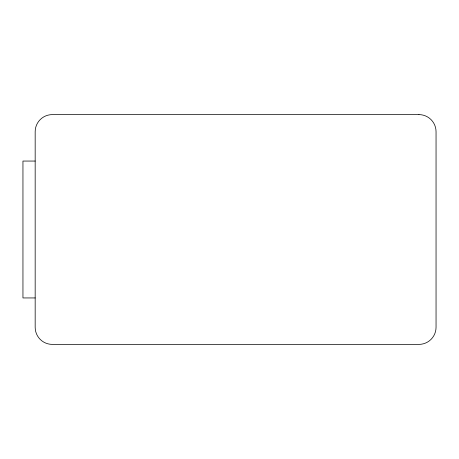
<?xml version="1.0" encoding="UTF-8"?>
<svg xmlns="http://www.w3.org/2000/svg" width="459" height="459" viewBox="0 0 459 459"><rect width="100%" height="100%" fill="white"/><g stroke="black" fill="none" stroke-linecap="round" stroke-linejoin="round"><path stroke-width="0.69" d="M35.171 161.057L22.95 161.057L22.95 297.943L35.171 297.943M418.941 114.612L52.28 114.612A17.109 17.109 0 0 0 35.171 131.727L35.171 327.273A17.109 17.109 0 0 0 52.28 344.388L418.941 344.388A17.109 17.109 0 0 0 436.05 327.273L436.05 131.727A17.109 17.109 0 0 0 418.941 114.612"/></g></svg>
